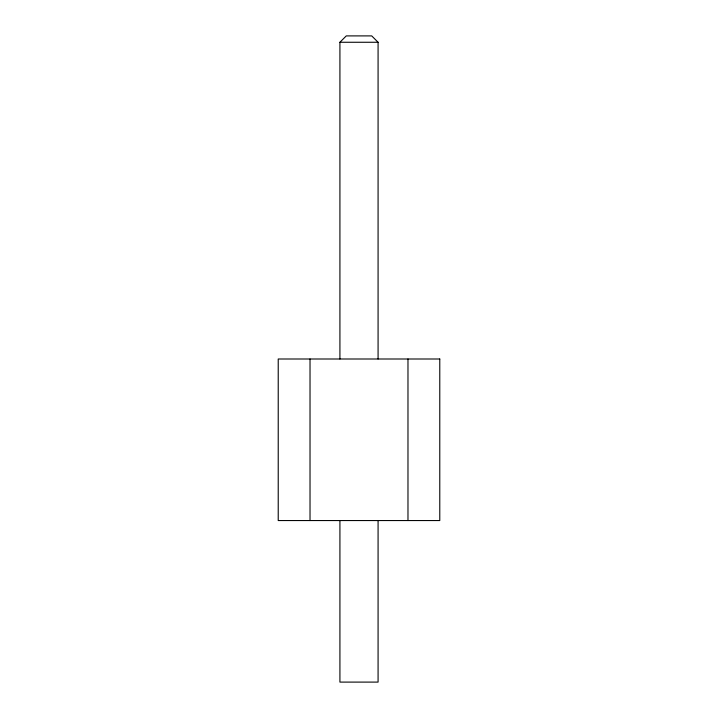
<?xml version="1.0" encoding="UTF-8"?>
<svg xmlns="http://www.w3.org/2000/svg" width="718" height="718" viewBox="0 0 718 718"><rect width="100%" height="100%" fill="white"/><g stroke="black" fill="none" stroke-linecap="round" stroke-linejoin="round"><path stroke-width="1.08" d="M339.919 359L339.919 42.263L346.282 35.9L371.718 35.9L378.081 42.263L378.081 359M339.919 42.263L378.081 42.263M407.977 359L407.977 520.55M378.081 520.55L378.081 682.1L339.919 682.1L339.919 520.55M310.023 359L310.023 520.55M439.775 359L278.225 359L278.225 520.55L439.775 520.55L439.775 359"/></g></svg>
